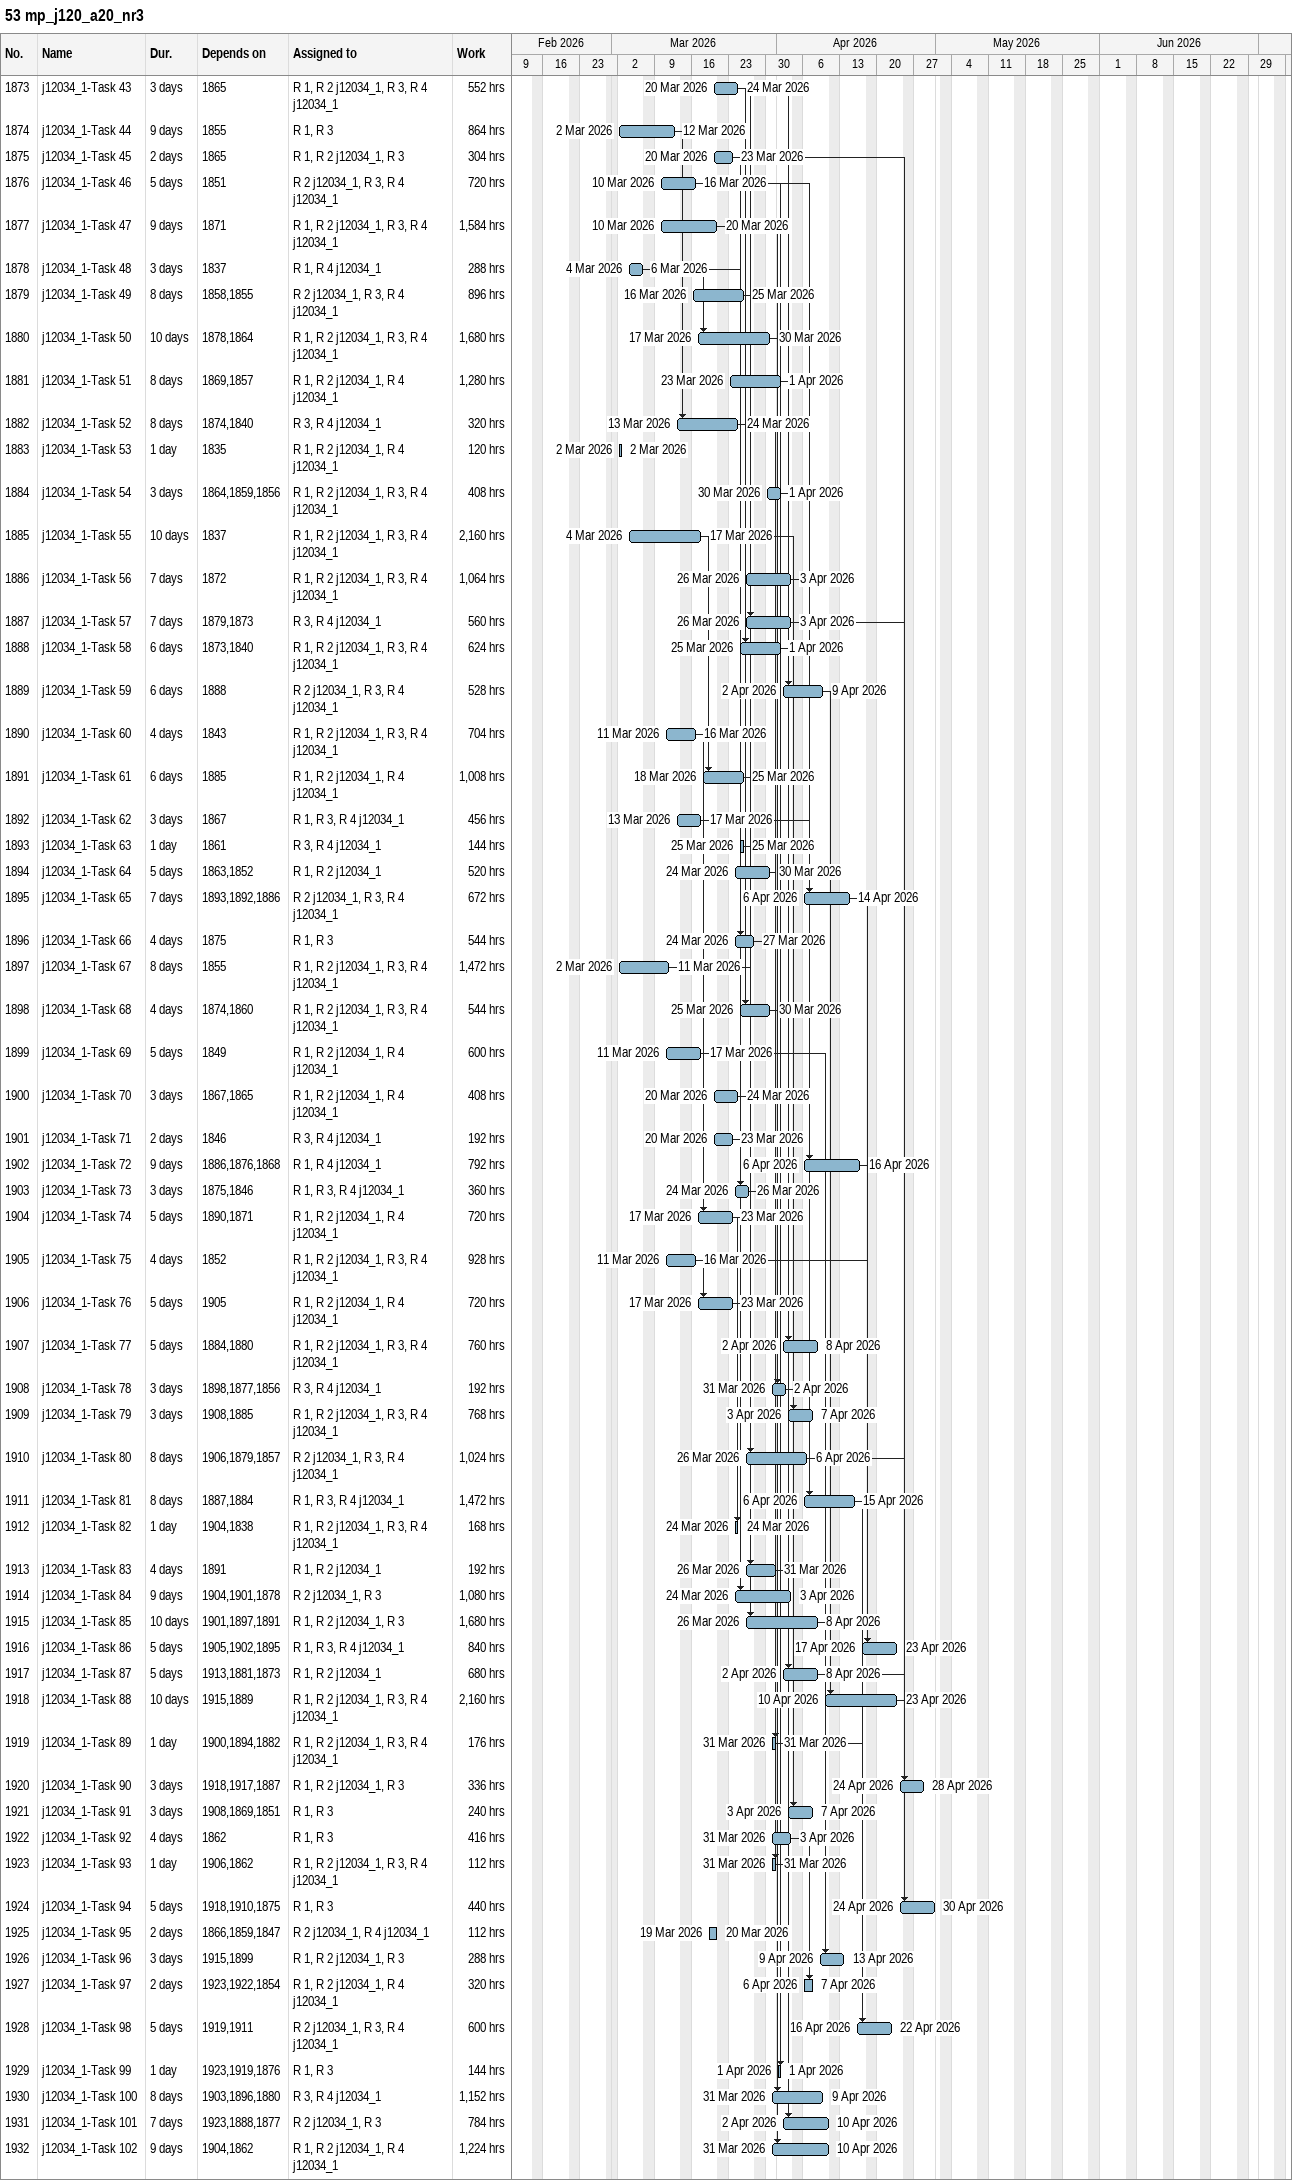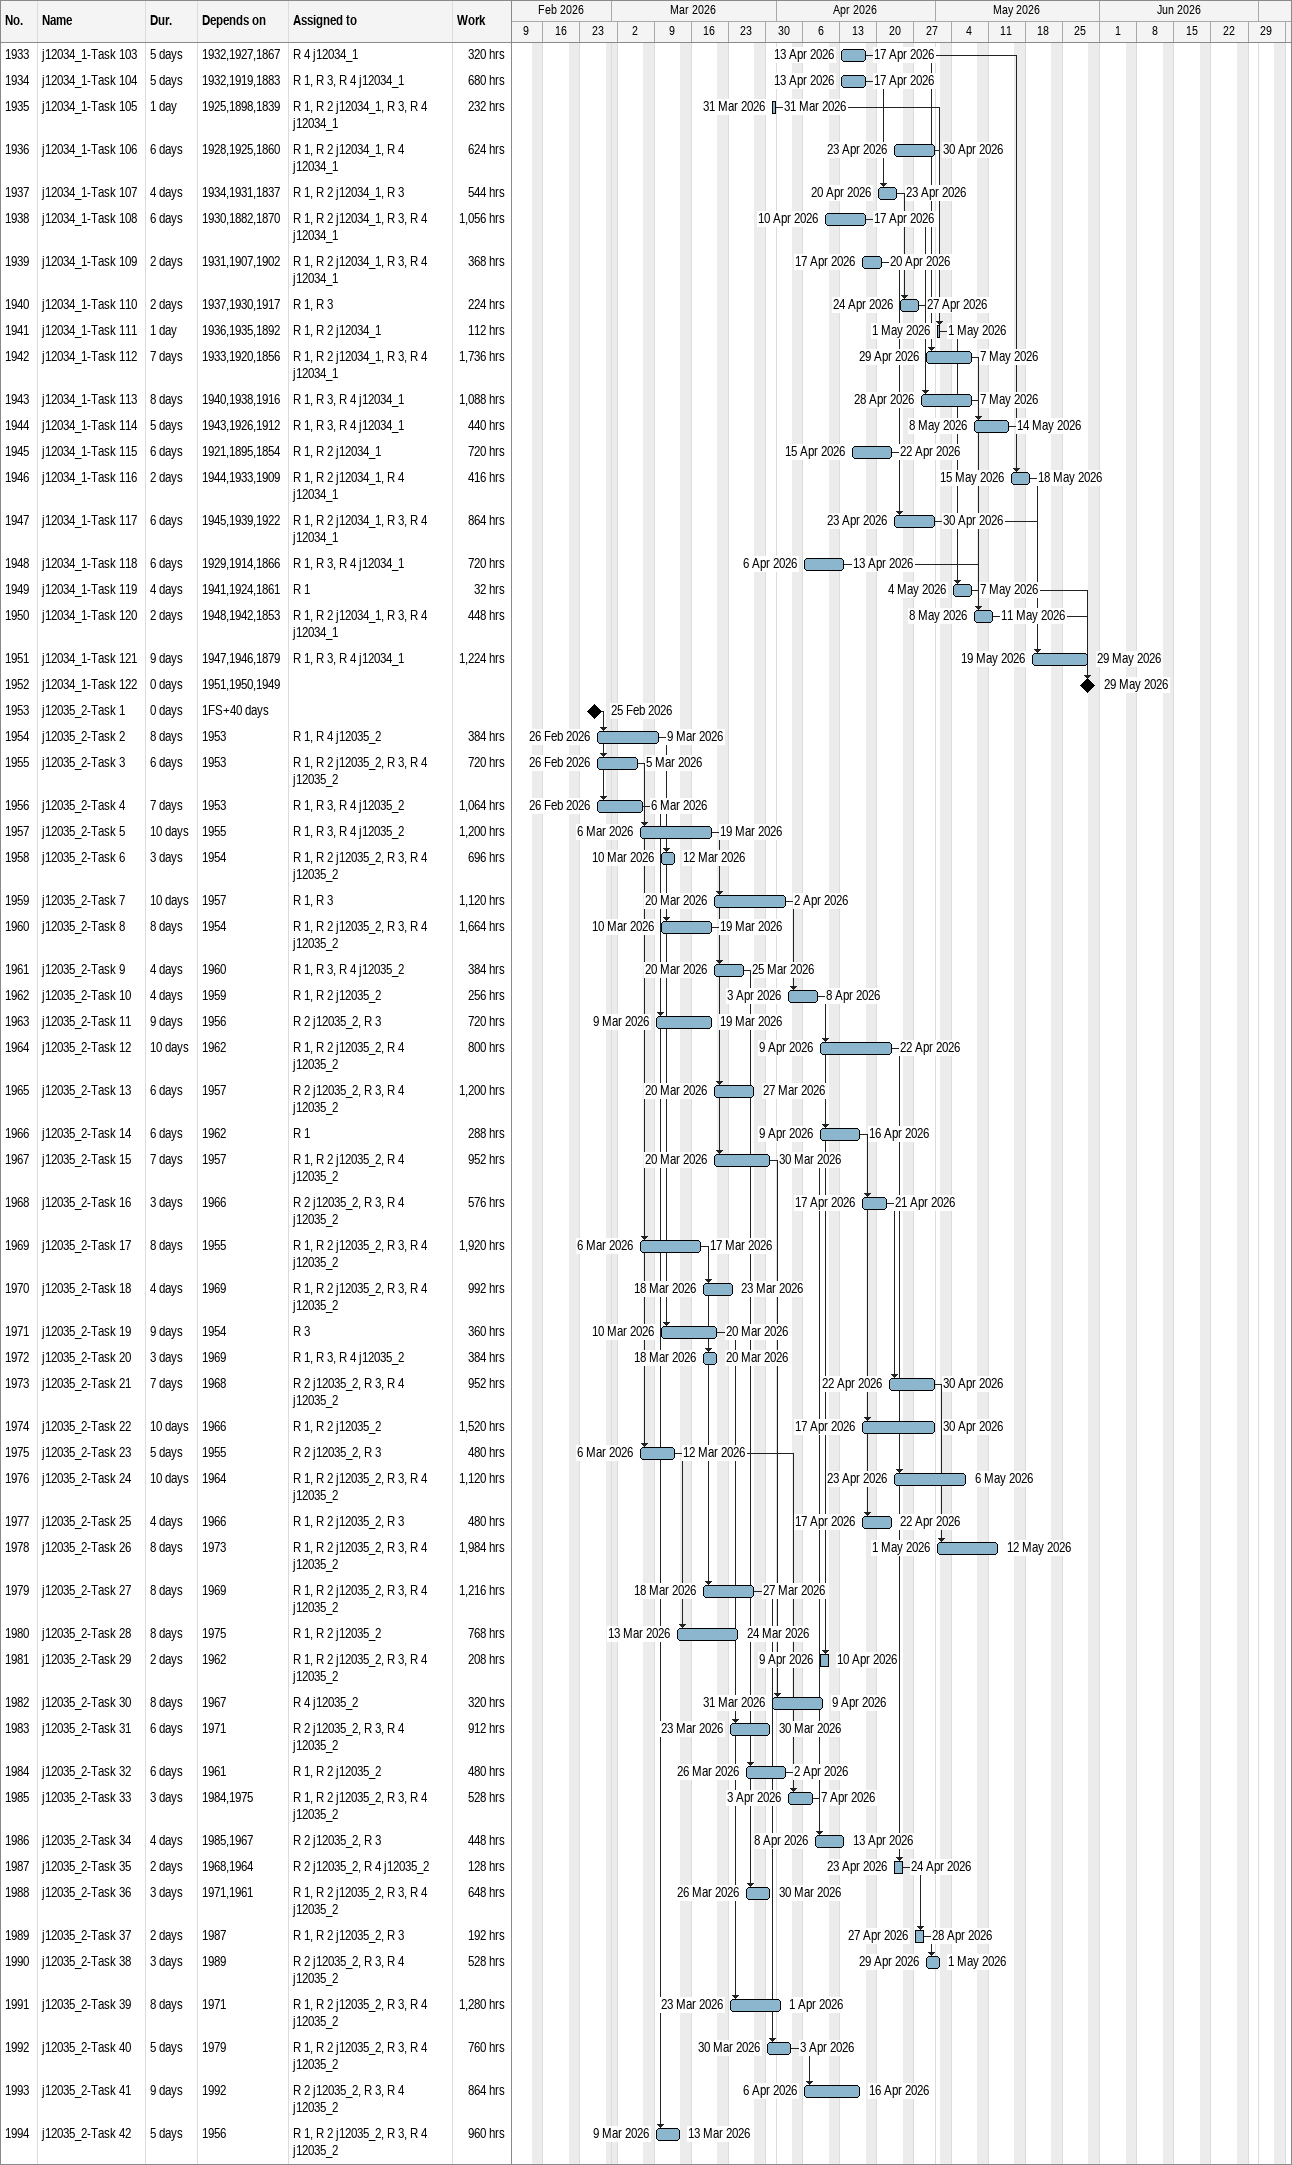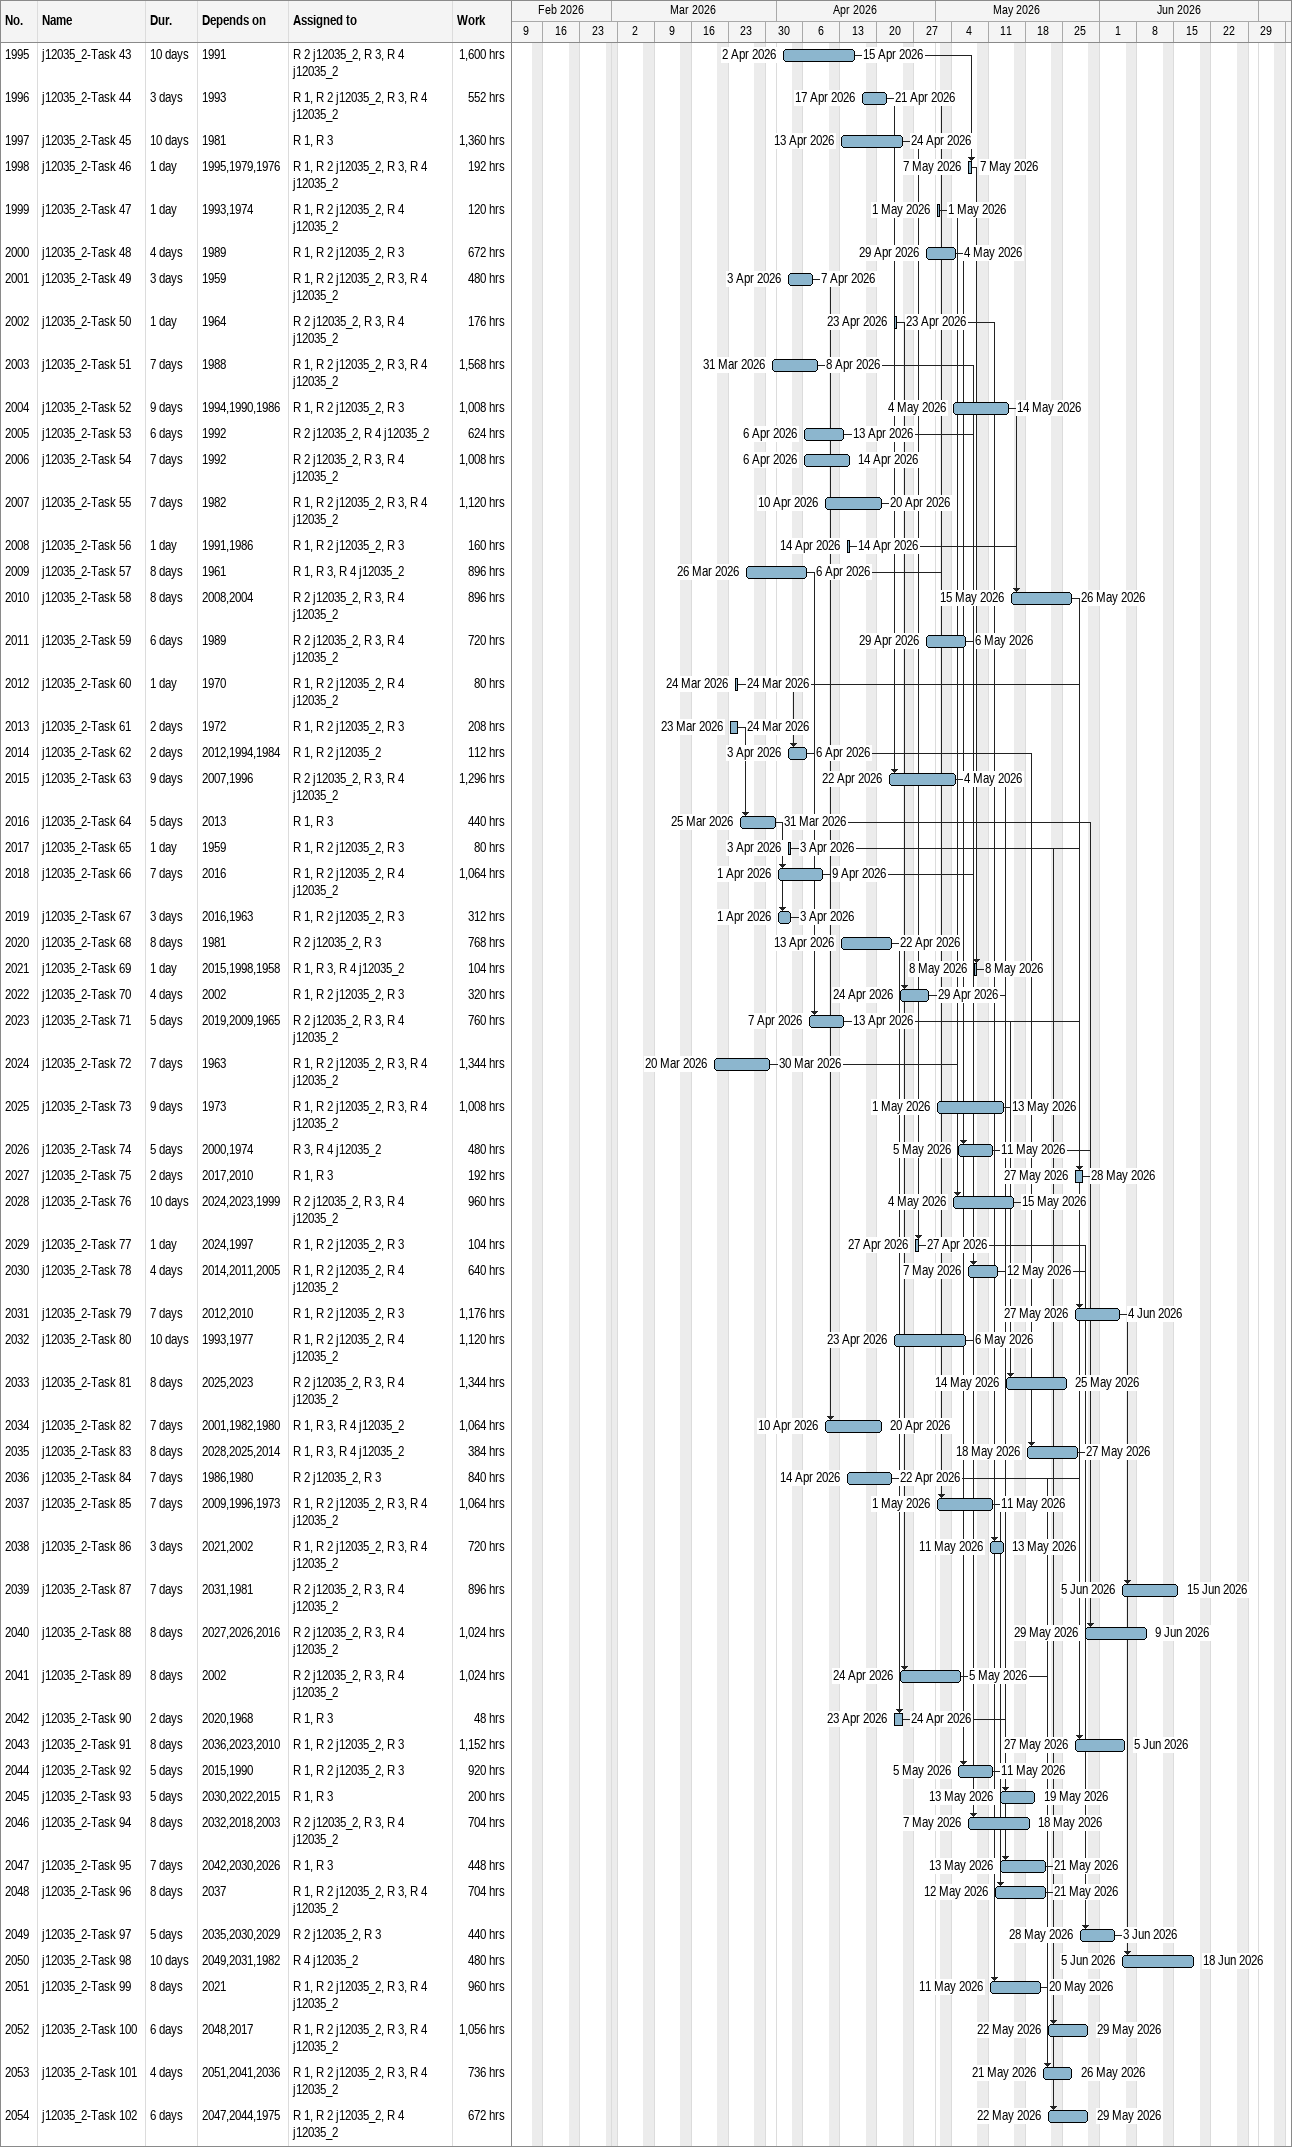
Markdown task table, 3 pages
53 mp_j120_a20_nr3

| ID | Task | Duration | Start | Finish | Predecessors | Resources | Work (h) |
|---|---|---|---|---|---|---|---|
| 1873 | j12034_1-Task 43 | 3d | 2026-03-20 | 2026-03-24 | 1865 | R 1, R 2 j12034_1, R 3, R 4 j12034_1 | 552 |
| 1874 | j12034_1-Task 44 | 9d | 2026-03-02 | 2026-03-12 | 1855 | R 1, R 3 | 864 |
| 1875 | j12034_1-Task 45 | 2d | 2026-03-20 | 2026-03-23 | 1865 | R 1, R 2 j12034_1, R 3 | 304 |
| 1876 | j12034_1-Task 46 | 5d | 2026-03-10 | 2026-03-16 | 1851 | R 2 j12034_1, R 3, R 4 j12034_1 | 720 |
| 1877 | j12034_1-Task 47 | 9d | 2026-03-10 | 2026-03-20 | 1871 | R 1, R 2 j12034_1, R 3, R 4 j12034_1 | 1584 |
| 1878 | j12034_1-Task 48 | 3d | 2026-03-04 | 2026-03-06 | 1837 | R 1, R 4 j12034_1 | 288 |
| 1879 | j12034_1-Task 49 | 8d | 2026-03-16 | 2026-03-25 | 1858, 1855 | R 2 j12034_1, R 3, R 4 j12034_1 | 896 |
| 1880 | j12034_1-Task 50 | 10d | 2026-03-17 | 2026-03-30 | 1878, 1864 | R 1, R 2 j12034_1, R 3, R 4 j12034_1 | 1680 |
| 1881 | j12034_1-Task 51 | 8d | 2026-03-23 | 2026-04-01 | 1869, 1857 | R 1, R 2 j12034_1, R 4 j12034_1 | 1280 |
| 1882 | j12034_1-Task 52 | 8d | 2026-03-13 | 2026-03-24 | 1874, 1840 | R 3, R 4 j12034_1 | 320 |
| 1883 | j12034_1-Task 53 | 1d | 2026-03-02 | 2026-03-02 | 1835 | R 1, R 2 j12034_1, R 4 j12034_1 | 120 |
| 1884 | j12034_1-Task 54 | 3d | 2026-03-30 | 2026-04-01 | 1864, 1859, 1856 | R 1, R 2 j12034_1, R 3, R 4 j12034_1 | 408 |
| 1885 | j12034_1-Task 55 | 10d | 2026-03-04 | 2026-03-17 | 1837 | R 1, R 2 j12034_1, R 3, R 4 j12034_1 | 2160 |
| 1886 | j12034_1-Task 56 | 7d | 2026-03-26 | 2026-04-03 | 1872 | R 1, R 2 j12034_1, R 3, R 4 j12034_1 | 1064 |
| 1887 | j12034_1-Task 57 | 7d | 2026-03-26 | 2026-04-03 | 1879, 1873 | R 3, R 4 j12034_1 | 560 |
| 1888 | j12034_1-Task 58 | 6d | 2026-03-25 | 2026-04-01 | 1873, 1840 | R 1, R 2 j12034_1, R 3, R 4 j12034_1 | 624 |
| 1889 | j12034_1-Task 59 | 6d | 2026-04-02 | 2026-04-09 | 1888 | R 2 j12034_1, R 3, R 4 j12034_1 | 528 |
| 1890 | j12034_1-Task 60 | 4d | 2026-03-11 | 2026-03-16 | 1843 | R 1, R 2 j12034_1, R 3, R 4 j12034_1 | 704 |
| 1891 | j12034_1-Task 61 | 6d | 2026-03-18 | 2026-03-25 | 1885 | R 1, R 2 j12034_1, R 4 j12034_1 | 1008 |
| 1892 | j12034_1-Task 62 | 3d | 2026-03-13 | 2026-03-17 | 1867 | R 1, R 3, R 4 j12034_1 | 456 |
| 1893 | j12034_1-Task 63 | 1d | 2026-03-25 | 2026-03-25 | 1861 | R 3, R 4 j12034_1 | 144 |
| 1894 | j12034_1-Task 64 | 5d | 2026-03-24 | 2026-03-30 | 1863, 1852 | R 1, R 2 j12034_1 | 520 |
| 1895 | j12034_1-Task 65 | 7d | 2026-04-06 | 2026-04-14 | 1893, 1892, 1886 | R 2 j12034_1, R 3, R 4 j12034_1 | 672 |
| 1896 | j12034_1-Task 66 | 4d | 2026-03-24 | 2026-03-27 | 1875 | R 1, R 3 | 544 |
| 1897 | j12034_1-Task 67 | 8d | 2026-03-02 | 2026-03-11 | 1855 | R 1, R 2 j12034_1, R 3, R 4 j12034_1 | 1472 |
| 1898 | j12034_1-Task 68 | 4d | 2026-03-25 | 2026-03-30 | 1874, 1860 | R 1, R 2 j12034_1, R 3, R 4 j12034_1 | 544 |
| 1899 | j12034_1-Task 69 | 5d | 2026-03-11 | 2026-03-17 | 1849 | R 1, R 2 j12034_1, R 4 j12034_1 | 600 |
| 1900 | j12034_1-Task 70 | 3d | 2026-03-20 | 2026-03-24 | 1867, 1865 | R 1, R 2 j12034_1, R 4 j12034_1 | 408 |
| 1901 | j12034_1-Task 71 | 2d | 2026-03-20 | 2026-03-23 | 1846 | R 3, R 4 j12034_1 | 192 |
| 1902 | j12034_1-Task 72 | 9d | 2026-04-06 | 2026-04-16 | 1886, 1876, 1868 | R 1, R 4 j12034_1 | 792 |
| 1903 | j12034_1-Task 73 | 3d | 2026-03-24 | 2026-03-26 | 1875, 1846 | R 1, R 3, R 4 j12034_1 | 360 |
| 1904 | j12034_1-Task 74 | 5d | 2026-03-17 | 2026-03-23 | 1890, 1871 | R 1, R 2 j12034_1, R 4 j12034_1 | 720 |
| 1905 | j12034_1-Task 75 | 4d | 2026-03-11 | 2026-03-16 | 1852 | R 1, R 2 j12034_1, R 3, R 4 j12034_1 | 928 |
| 1906 | j12034_1-Task 76 | 5d | 2026-03-17 | 2026-03-23 | 1905 | R 1, R 2 j12034_1, R 4 j12034_1 | 720 |
| 1907 | j12034_1-Task 77 | 5d | 2026-04-02 | 2026-04-08 | 1884, 1880 | R 1, R 2 j12034_1, R 3, R 4 j12034_1 | 760 |
| 1908 | j12034_1-Task 78 | 3d | 2026-03-31 | 2026-04-02 | 1898, 1877, 1856 | R 3, R 4 j12034_1 | 192 |
| 1909 | j12034_1-Task 79 | 3d | 2026-04-03 | 2026-04-07 | 1908, 1885 | R 1, R 2 j12034_1, R 3, R 4 j12034_1 | 768 |
| 1910 | j12034_1-Task 80 | 8d | 2026-03-26 | 2026-04-06 | 1906, 1879, 1857 | R 2 j12034_1, R 3, R 4 j12034_1 | 1024 |
| 1911 | j12034_1-Task 81 | 8d | 2026-04-06 | 2026-04-15 | 1887, 1884 | R 1, R 3, R 4 j12034_1 | 1472 |
| 1912 | j12034_1-Task 82 | 1d | 2026-03-24 | 2026-03-24 | 1904, 1838 | R 1, R 2 j12034_1, R 3, R 4 j12034_1 | 168 |
| 1913 | j12034_1-Task 83 | 4d | 2026-03-26 | 2026-03-31 | 1891 | R 1, R 2 j12034_1 | 192 |
| 1914 | j12034_1-Task 84 | 9d | 2026-03-24 | 2026-04-03 | 1904, 1901, 1878 | R 2 j12034_1, R 3 | 1080 |
| 1915 | j12034_1-Task 85 | 10d | 2026-03-26 | 2026-04-08 | 1901, 1897, 1891 | R 1, R 2 j12034_1, R 3 | 1680 |
| 1916 | j12034_1-Task 86 | 5d | 2026-04-17 | 2026-04-23 | 1905, 1902, 1895 | R 1, R 3, R 4 j12034_1 | 840 |
| 1917 | j12034_1-Task 87 | 5d | 2026-04-02 | 2026-04-08 | 1913, 1881, 1873 | R 1, R 2 j12034_1 | 680 |
| 1918 | j12034_1-Task 88 | 10d | 2026-04-10 | 2026-04-23 | 1915, 1889 | R 1, R 2 j12034_1, R 3, R 4 j12034_1 | 2160 |
| 1919 | j12034_1-Task 89 | 1d | 2026-03-31 | 2026-03-31 | 1900, 1894, 1882 | R 1, R 2 j12034_1, R 3, R 4 j12034_1 | 176 |
| 1920 | j12034_1-Task 90 | 3d | 2026-04-24 | 2026-04-28 | 1918, 1917, 1887 | R 1, R 2 j12034_1, R 3 | 336 |
| 1921 | j12034_1-Task 91 | 3d | 2026-04-03 | 2026-04-07 | 1908, 1869, 1851 | R 1, R 3 | 240 |
| 1922 | j12034_1-Task 92 | 4d | 2026-03-31 | 2026-04-03 | 1862 | R 1, R 3 | 416 |
| 1923 | j12034_1-Task 93 | 1d | 2026-03-31 | 2026-03-31 | 1906, 1862 | R 1, R 2 j12034_1, R 3, R 4 j12034_1 | 112 |
| 1924 | j12034_1-Task 94 | 5d | 2026-04-24 | 2026-04-30 | 1918, 1910, 1875 | R 1, R 3 | 440 |
| 1925 | j12034_1-Task 95 | 2d | 2026-03-19 | 2026-03-20 | 1866, 1859, 1847 | R 2 j12034_1, R 4 j12034_1 | 112 |
| 1926 | j12034_1-Task 96 | 3d | 2026-04-09 | 2026-04-13 | 1915, 1899 | R 1, R 2 j12034_1, R 3 | 288 |
| 1927 | j12034_1-Task 97 | 2d | 2026-04-06 | 2026-04-07 | 1923, 1922, 1854 | R 1, R 2 j12034_1, R 4 j12034_1 | 320 |
| 1928 | j12034_1-Task 98 | 5d | 2026-04-16 | 2026-04-22 | 1919, 1911 | R 2 j12034_1, R 3, R 4 j12034_1 | 600 |
| 1929 | j12034_1-Task 99 | 1d | 2026-04-01 | 2026-04-01 | 1923, 1919, 1876 | R 1, R 3 | 144 |
| 1930 | j12034_1-Task 100 | 8d | 2026-03-31 | 2026-04-09 | 1903, 1896, 1880 | R 3, R 4 j12034_1 | 1152 |
| 1931 | j12034_1-Task 101 | 7d | 2026-04-02 | 2026-04-10 | 1923, 1888, 1877 | R 2 j12034_1, R 3 | 784 |
| 1932 | j12034_1-Task 102 | 9d | 2026-03-31 | 2026-04-10 | 1904, 1862 | R 1, R 2 j12034_1, R 4 j12034_1 | 1224 |
| 1933 | j12034_1-Task 103 | 5d | 2026-04-13 | 2026-04-17 | 1932, 1927, 1867 | R 4 j12034_1 | 320 |
| 1934 | j12034_1-Task 104 | 5d | 2026-04-13 | 2026-04-17 | 1932, 1919, 1883 | R 1, R 3, R 4 j12034_1 | 680 |
| 1935 | j12034_1-Task 105 | 1d | 2026-03-31 | 2026-03-31 | 1925, 1898, 1839 | R 1, R 2 j12034_1, R 3, R 4 j12034_1 | 232 |
| 1936 | j12034_1-Task 106 | 6d | 2026-04-23 | 2026-04-30 | 1928, 1925, 1860 | R 1, R 2 j12034_1, R 4 j12034_1 | 624 |
| 1937 | j12034_1-Task 107 | 4d | 2026-04-20 | 2026-04-23 | 1934, 1931, 1837 | R 1, R 2 j12034_1, R 3 | 544 |
| 1938 | j12034_1-Task 108 | 6d | 2026-04-10 | 2026-04-17 | 1930, 1882, 1870 | R 1, R 2 j12034_1, R 3, R 4 j12034_1 | 1056 |
| 1939 | j12034_1-Task 109 | 2d | 2026-04-17 | 2026-04-20 | 1931, 1907, 1902 | R 1, R 2 j12034_1, R 3, R 4 j12034_1 | 368 |
| 1940 | j12034_1-Task 110 | 2d | 2026-04-24 | 2026-04-27 | 1937, 1930, 1917 | R 1, R 3 | 224 |
| 1941 | j12034_1-Task 111 | 1d | 2026-05-01 | 2026-05-01 | 1936, 1935, 1892 | R 1, R 2 j12034_1 | 112 |
| 1942 | j12034_1-Task 112 | 7d | 2026-04-29 | 2026-05-07 | 1933, 1920, 1856 | R 1, R 2 j12034_1, R 3, R 4 j12034_1 | 1736 |
| 1943 | j12034_1-Task 113 | 8d | 2026-04-28 | 2026-05-07 | 1940, 1938, 1916 | R 1, R 3, R 4 j12034_1 | 1088 |
| 1944 | j12034_1-Task 114 | 5d | 2026-05-08 | 2026-05-14 | 1943, 1926, 1912 | R 1, R 3, R 4 j12034_1 | 440 |
| 1945 | j12034_1-Task 115 | 6d | 2026-04-15 | 2026-04-22 | 1921, 1895, 1854 | R 1, R 2 j12034_1 | 720 |
| 1946 | j12034_1-Task 116 | 2d | 2026-05-15 | 2026-05-18 | 1944, 1933, 1909 | R 1, R 2 j12034_1, R 4 j12034_1 | 416 |
| 1947 | j12034_1-Task 117 | 6d | 2026-04-23 | 2026-04-30 | 1945, 1939, 1922 | R 1, R 2 j12034_1, R 3, R 4 j12034_1 | 864 |
| 1948 | j12034_1-Task 118 | 6d | 2026-04-06 | 2026-04-13 | 1929, 1914, 1866 | R 1, R 3, R 4 j12034_1 | 720 |
| 1949 | j12034_1-Task 119 | 4d | 2026-05-04 | 2026-05-07 | 1941, 1924, 1861 | R 1 | 32 |
| 1950 | j12034_1-Task 120 | 2d | 2026-05-08 | 2026-05-11 | 1948, 1942, 1853 | R 1, R 2 j12034_1, R 3, R 4 j12034_1 | 448 |
| 1951 | j12034_1-Task 121 | 9d | 2026-05-19 | 2026-05-29 | 1947, 1946, 1879 | R 1, R 3, R 4 j12034_1 | 1224 |
| 1952 | j12034_1-Task 122 | 0d | 2026-05-29 | 2026-05-29 | 1951, 1950, 1949 |  |  |
| 1953 | j12035_2-Task 1 | 0d | 2026-02-25 | 2026-02-25 | 1FS+40d |  |  |
| 1954 | j12035_2-Task 2 | 8d | 2026-02-26 | 2026-03-09 | 1953 | R 1, R 4 j12035_2 | 384 |
| 1955 | j12035_2-Task 3 | 6d | 2026-02-26 | 2026-03-05 | 1953 | R 1, R 2 j12035_2, R 3, R 4 j12035_2 | 720 |
| 1956 | j12035_2-Task 4 | 7d | 2026-02-26 | 2026-03-06 | 1953 | R 1, R 3, R 4 j12035_2 | 1064 |
| 1957 | j12035_2-Task 5 | 10d | 2026-03-06 | 2026-03-19 | 1955 | R 1, R 3, R 4 j12035_2 | 1200 |
| 1958 | j12035_2-Task 6 | 3d | 2026-03-10 | 2026-03-12 | 1954 | R 1, R 2 j12035_2, R 3, R 4 j12035_2 | 696 |
| 1959 | j12035_2-Task 7 | 10d | 2026-03-20 | 2026-04-02 | 1957 | R 1, R 3 | 1120 |
| 1960 | j12035_2-Task 8 | 8d | 2026-03-10 | 2026-03-19 | 1954 | R 1, R 2 j12035_2, R 3, R 4 j12035_2 | 1664 |
| 1961 | j12035_2-Task 9 | 4d | 2026-03-20 | 2026-03-25 | 1960 | R 1, R 3, R 4 j12035_2 | 384 |
| 1962 | j12035_2-Task 10 | 4d | 2026-04-03 | 2026-04-08 | 1959 | R 1, R 2 j12035_2 | 256 |
| 1963 | j12035_2-Task 11 | 9d | 2026-03-09 | 2026-03-19 | 1956 | R 2 j12035_2, R 3 | 720 |
| 1964 | j12035_2-Task 12 | 10d | 2026-04-09 | 2026-04-22 | 1962 | R 1, R 2 j12035_2, R 4 j12035_2 | 800 |
| 1965 | j12035_2-Task 13 | 6d | 2026-03-20 | 2026-03-27 | 1957 | R 2 j12035_2, R 3, R 4 j12035_2 | 1200 |
| 1966 | j12035_2-Task 14 | 6d | 2026-04-09 | 2026-04-16 | 1962 | R 1 | 288 |
| 1967 | j12035_2-Task 15 | 7d | 2026-03-20 | 2026-03-30 | 1957 | R 1, R 2 j12035_2, R 4 j12035_2 | 952 |
| 1968 | j12035_2-Task 16 | 3d | 2026-04-17 | 2026-04-21 | 1966 | R 2 j12035_2, R 3, R 4 j12035_2 | 576 |
| 1969 | j12035_2-Task 17 | 8d | 2026-03-06 | 2026-03-17 | 1955 | R 1, R 2 j12035_2, R 3, R 4 j12035_2 | 1920 |
| 1970 | j12035_2-Task 18 | 4d | 2026-03-18 | 2026-03-23 | 1969 | R 1, R 2 j12035_2, R 3, R 4 j12035_2 | 992 |
| 1971 | j12035_2-Task 19 | 9d | 2026-03-10 | 2026-03-20 | 1954 | R 3 | 360 |
| 1972 | j12035_2-Task 20 | 3d | 2026-03-18 | 2026-03-20 | 1969 | R 1, R 3, R 4 j12035_2 | 384 |
| 1973 | j12035_2-Task 21 | 7d | 2026-04-22 | 2026-04-30 | 1968 | R 2 j12035_2, R 3, R 4 j12035_2 | 952 |
| 1974 | j12035_2-Task 22 | 10d | 2026-04-17 | 2026-04-30 | 1966 | R 1, R 2 j12035_2 | 1520 |
| 1975 | j12035_2-Task 23 | 5d | 2026-03-06 | 2026-03-12 | 1955 | R 2 j12035_2, R 3 | 480 |
| 1976 | j12035_2-Task 24 | 10d | 2026-04-23 | 2026-05-06 | 1964 | R 1, R 2 j12035_2, R 3, R 4 j12035_2 | 1120 |
| 1977 | j12035_2-Task 25 | 4d | 2026-04-17 | 2026-04-22 | 1966 | R 1, R 2 j12035_2, R 3 | 480 |
| 1978 | j12035_2-Task 26 | 8d | 2026-05-01 | 2026-05-12 | 1973 | R 1, R 2 j12035_2, R 3, R 4 j12035_2 | 1984 |
| 1979 | j12035_2-Task 27 | 8d | 2026-03-18 | 2026-03-27 | 1969 | R 1, R 2 j12035_2, R 3, R 4 j12035_2 | 1216 |
| 1980 | j12035_2-Task 28 | 8d | 2026-03-13 | 2026-03-24 | 1975 | R 1, R 2 j12035_2 | 768 |
| 1981 | j12035_2-Task 29 | 2d | 2026-04-09 | 2026-04-10 | 1962 | R 1, R 2 j12035_2, R 3, R 4 j12035_2 | 208 |
| 1982 | j12035_2-Task 30 | 8d | 2026-03-31 | 2026-04-09 | 1967 | R 4 j12035_2 | 320 |
| 1983 | j12035_2-Task 31 | 6d | 2026-03-23 | 2026-03-30 | 1971 | R 2 j12035_2, R 3, R 4 j12035_2 | 912 |
| 1984 | j12035_2-Task 32 | 6d | 2026-03-26 | 2026-04-02 | 1961 | R 1, R 2 j12035_2 | 480 |
| 1985 | j12035_2-Task 33 | 3d | 2026-04-03 | 2026-04-07 | 1984, 1975 | R 1, R 2 j12035_2, R 3, R 4 j12035_2 | 528 |
| 1986 | j12035_2-Task 34 | 4d | 2026-04-08 | 2026-04-13 | 1985, 1967 | R 2 j12035_2, R 3 | 448 |
| 1987 | j12035_2-Task 35 | 2d | 2026-04-23 | 2026-04-24 | 1968, 1964 | R 2 j12035_2, R 4 j12035_2 | 128 |
| 1988 | j12035_2-Task 36 | 3d | 2026-03-26 | 2026-03-30 | 1971, 1961 | R 1, R 2 j12035_2, R 3, R 4 j12035_2 | 648 |
| 1989 | j12035_2-Task 37 | 2d | 2026-04-27 | 2026-04-28 | 1987 | R 1, R 2 j12035_2, R 3 | 192 |
| 1990 | j12035_2-Task 38 | 3d | 2026-04-29 | 2026-05-01 | 1989 | R 2 j12035_2, R 3, R 4 j12035_2 | 528 |
| 1991 | j12035_2-Task 39 | 8d | 2026-03-23 | 2026-04-01 | 1971 | R 1, R 2 j12035_2, R 3, R 4 j12035_2 | 1280 |
| 1992 | j12035_2-Task 40 | 5d | 2026-03-30 | 2026-04-03 | 1979 | R 1, R 2 j12035_2, R 3, R 4 j12035_2 | 760 |
| 1993 | j12035_2-Task 41 | 9d | 2026-04-06 | 2026-04-16 | 1992 | R 2 j12035_2, R 3, R 4 j12035_2 | 864 |
| 1994 | j12035_2-Task 42 | 5d | 2026-03-09 | 2026-03-13 | 1956 | R 1, R 2 j12035_2, R 3, R 4 j12035_2 | 960 |
| 1995 | j12035_2-Task 43 | 10d | 2026-04-02 | 2026-04-15 | 1991 | R 2 j12035_2, R 3, R 4 j12035_2 | 1600 |
| 1996 | j12035_2-Task 44 | 3d | 2026-04-17 | 2026-04-21 | 1993 | R 1, R 2 j12035_2, R 3, R 4 j12035_2 | 552 |
| 1997 | j12035_2-Task 45 | 10d | 2026-04-13 | 2026-04-24 | 1981 | R 1, R 3 | 1360 |
| 1998 | j12035_2-Task 46 | 1d | 2026-05-07 | 2026-05-07 | 1995, 1979, 1976 | R 1, R 2 j12035_2, R 3, R 4 j12035_2 | 192 |
| 1999 | j12035_2-Task 47 | 1d | 2026-05-01 | 2026-05-01 | 1993, 1974 | R 1, R 2 j12035_2, R 4 j12035_2 | 120 |
| 2000 | j12035_2-Task 48 | 4d | 2026-04-29 | 2026-05-04 | 1989 | R 1, R 2 j12035_2, R 3 | 672 |
| 2001 | j12035_2-Task 49 | 3d | 2026-04-03 | 2026-04-07 | 1959 | R 1, R 2 j12035_2, R 3, R 4 j12035_2 | 480 |
| 2002 | j12035_2-Task 50 | 1d | 2026-04-23 | 2026-04-23 | 1964 | R 2 j12035_2, R 3, R 4 j12035_2 | 176 |
| 2003 | j12035_2-Task 51 | 7d | 2026-03-31 | 2026-04-08 | 1988 | R 1, R 2 j12035_2, R 3, R 4 j12035_2 | 1568 |
| 2004 | j12035_2-Task 52 | 9d | 2026-05-04 | 2026-05-14 | 1994, 1990, 1986 | R 1, R 2 j12035_2, R 3 | 1008 |
| 2005 | j12035_2-Task 53 | 6d | 2026-04-06 | 2026-04-13 | 1992 | R 2 j12035_2, R 4 j12035_2 | 624 |
| 2006 | j12035_2-Task 54 | 7d | 2026-04-06 | 2026-04-14 | 1992 | R 2 j12035_2, R 3, R 4 j12035_2 | 1008 |
| 2007 | j12035_2-Task 55 | 7d | 2026-04-10 | 2026-04-20 | 1982 | R 1, R 2 j12035_2, R 3, R 4 j12035_2 | 1120 |
| 2008 | j12035_2-Task 56 | 1d | 2026-04-14 | 2026-04-14 | 1991, 1986 | R 1, R 2 j12035_2, R 3 | 160 |
| 2009 | j12035_2-Task 57 | 8d | 2026-03-26 | 2026-04-06 | 1961 | R 1, R 3, R 4 j12035_2 | 896 |
| 2010 | j12035_2-Task 58 | 8d | 2026-05-15 | 2026-05-26 | 2008, 2004 | R 2 j12035_2, R 3, R 4 j12035_2 | 896 |
| 2011 | j12035_2-Task 59 | 6d | 2026-04-29 | 2026-05-06 | 1989 | R 2 j12035_2, R 3, R 4 j12035_2 | 720 |
| 2012 | j12035_2-Task 60 | 1d | 2026-03-24 | 2026-03-24 | 1970 | R 1, R 2 j12035_2, R 4 j12035_2 | 80 |
| 2013 | j12035_2-Task 61 | 2d | 2026-03-23 | 2026-03-24 | 1972 | R 1, R 2 j12035_2, R 3 | 208 |
| 2014 | j12035_2-Task 62 | 2d | 2026-04-03 | 2026-04-06 | 2012, 1994, 1984 | R 1, R 2 j12035_2 | 112 |
| 2015 | j12035_2-Task 63 | 9d | 2026-04-22 | 2026-05-04 | 2007, 1996 | R 2 j12035_2, R 3, R 4 j12035_2 | 1296 |
| 2016 | j12035_2-Task 64 | 5d | 2026-03-25 | 2026-03-31 | 2013 | R 1, R 3 | 440 |
| 2017 | j12035_2-Task 65 | 1d | 2026-04-03 | 2026-04-03 | 1959 | R 1, R 2 j12035_2, R 3 | 80 |
| 2018 | j12035_2-Task 66 | 7d | 2026-04-01 | 2026-04-09 | 2016 | R 1, R 2 j12035_2, R 4 j12035_2 | 1064 |
| 2019 | j12035_2-Task 67 | 3d | 2026-04-01 | 2026-04-03 | 2016, 1963 | R 1, R 2 j12035_2, R 3 | 312 |
| 2020 | j12035_2-Task 68 | 8d | 2026-04-13 | 2026-04-22 | 1981 | R 2 j12035_2, R 3 | 768 |
| 2021 | j12035_2-Task 69 | 1d | 2026-05-08 | 2026-05-08 | 2015, 1998, 1958 | R 1, R 3, R 4 j12035_2 | 104 |
| 2022 | j12035_2-Task 70 | 4d | 2026-04-24 | 2026-04-29 | 2002 | R 1, R 2 j12035_2, R 3 | 320 |
| 2023 | j12035_2-Task 71 | 5d | 2026-04-07 | 2026-04-13 | 2019, 2009, 1965 | R 2 j12035_2, R 3, R 4 j12035_2 | 760 |
| 2024 | j12035_2-Task 72 | 7d | 2026-03-20 | 2026-03-30 | 1963 | R 1, R 2 j12035_2, R 3, R 4 j12035_2 | 1344 |
| 2025 | j12035_2-Task 73 | 9d | 2026-05-01 | 2026-05-13 | 1973 | R 1, R 2 j12035_2, R 3, R 4 j12035_2 | 1008 |
| 2026 | j12035_2-Task 74 | 5d | 2026-05-05 | 2026-05-11 | 2000, 1974 | R 3, R 4 j12035_2 | 480 |
| 2027 | j12035_2-Task 75 | 2d | 2026-05-27 | 2026-05-28 | 2017, 2010 | R 1, R 3 | 192 |
| 2028 | j12035_2-Task 76 | 10d | 2026-05-04 | 2026-05-15 | 2024, 2023, 1999 | R 2 j12035_2, R 3, R 4 j12035_2 | 960 |
| 2029 | j12035_2-Task 77 | 1d | 2026-04-27 | 2026-04-27 | 2024, 1997 | R 1, R 2 j12035_2, R 3 | 104 |
| 2030 | j12035_2-Task 78 | 4d | 2026-05-07 | 2026-05-12 | 2014, 2011, 2005 | R 1, R 2 j12035_2, R 4 j12035_2 | 640 |
| 2031 | j12035_2-Task 79 | 7d | 2026-05-27 | 2026-06-04 | 2012, 2010 | R 1, R 2 j12035_2, R 3 | 1176 |
| 2032 | j12035_2-Task 80 | 10d | 2026-04-23 | 2026-05-06 | 1993, 1977 | R 1, R 2 j12035_2, R 4 j12035_2 | 1120 |
| 2033 | j12035_2-Task 81 | 8d | 2026-05-14 | 2026-05-25 | 2025, 2023 | R 2 j12035_2, R 3, R 4 j12035_2 | 1344 |
| 2034 | j12035_2-Task 82 | 7d | 2026-04-10 | 2026-04-20 | 2001, 1982, 1980 | R 1, R 3, R 4 j12035_2 | 1064 |
| 2035 | j12035_2-Task 83 | 8d | 2026-05-18 | 2026-05-27 | 2028, 2025, 2014 | R 1, R 3, R 4 j12035_2 | 384 |
| 2036 | j12035_2-Task 84 | 7d | 2026-04-14 | 2026-04-22 | 1986, 1980 | R 2 j12035_2, R 3 | 840 |
| 2037 | j12035_2-Task 85 | 7d | 2026-05-01 | 2026-05-11 | 2009, 1996, 1973 | R 1, R 2 j12035_2, R 3, R 4 j12035_2 | 1064 |
| 2038 | j12035_2-Task 86 | 3d | 2026-05-11 | 2026-05-13 | 2021, 2002 | R 1, R 2 j12035_2, R 3, R 4 j12035_2 | 720 |
| 2039 | j12035_2-Task 87 | 7d | 2026-06-05 | 2026-06-15 | 2031, 1981 | R 2 j12035_2, R 3, R 4 j12035_2 | 896 |
| 2040 | j12035_2-Task 88 | 8d | 2026-05-29 | 2026-06-09 | 2027, 2026, 2016 | R 2 j12035_2, R 3, R 4 j12035_2 | 1024 |
| 2041 | j12035_2-Task 89 | 8d | 2026-04-24 | 2026-05-05 | 2002 | R 2 j12035_2, R 3, R 4 j12035_2 | 1024 |
| 2042 | j12035_2-Task 90 | 2d | 2026-04-23 | 2026-04-24 | 2020, 1968 | R 1, R 3 | 48 |
| 2043 | j12035_2-Task 91 | 8d | 2026-05-27 | 2026-06-05 | 2036, 2023, 2010 | R 1, R 2 j12035_2, R 3 | 1152 |
| 2044 | j12035_2-Task 92 | 5d | 2026-05-05 | 2026-05-11 | 2015, 1990 | R 1, R 2 j12035_2, R 3 | 920 |
| 2045 | j12035_2-Task 93 | 5d | 2026-05-13 | 2026-05-19 | 2030, 2022, 2015 | R 1, R 3 | 200 |
| 2046 | j12035_2-Task 94 | 8d | 2026-05-07 | 2026-05-18 | 2032, 2018, 2003 | R 2 j12035_2, R 3, R 4 j12035_2 | 704 |
| 2047 | j12035_2-Task 95 | 7d | 2026-05-13 | 2026-05-21 | 2042, 2030, 2026 | R 1, R 3 | 448 |
| 2048 | j12035_2-Task 96 | 8d | 2026-05-12 | 2026-05-21 | 2037 | R 1, R 2 j12035_2, R 3, R 4 j12035_2 | 704 |
| 2049 | j12035_2-Task 97 | 5d | 2026-05-28 | 2026-06-03 | 2035, 2030, 2029 | R 2 j12035_2, R 3 | 440 |
| 2050 | j12035_2-Task 98 | 10d | 2026-06-05 | 2026-06-18 | 2049, 2031, 1982 | R 4 j12035_2 | 480 |
| 2051 | j12035_2-Task 99 | 8d | 2026-05-11 | 2026-05-20 | 2021 | R 1, R 2 j12035_2, R 3, R 4 j12035_2 | 960 |
| 2052 | j12035_2-Task 100 | 6d | 2026-05-22 | 2026-05-29 | 2048, 2017 | R 1, R 2 j12035_2, R 3, R 4 j12035_2 | 1056 |
| 2053 | j12035_2-Task 101 | 4d | 2026-05-21 | 2026-05-26 | 2051, 2041, 2036 | R 1, R 2 j12035_2, R 3, R 4 j12035_2 | 736 |
| 2054 | j12035_2-Task 102 | 6d | 2026-05-22 | 2026-05-29 | 2047, 2044, 1975 | R 1, R 2 j12035_2, R 4 j12035_2 | 672 |
